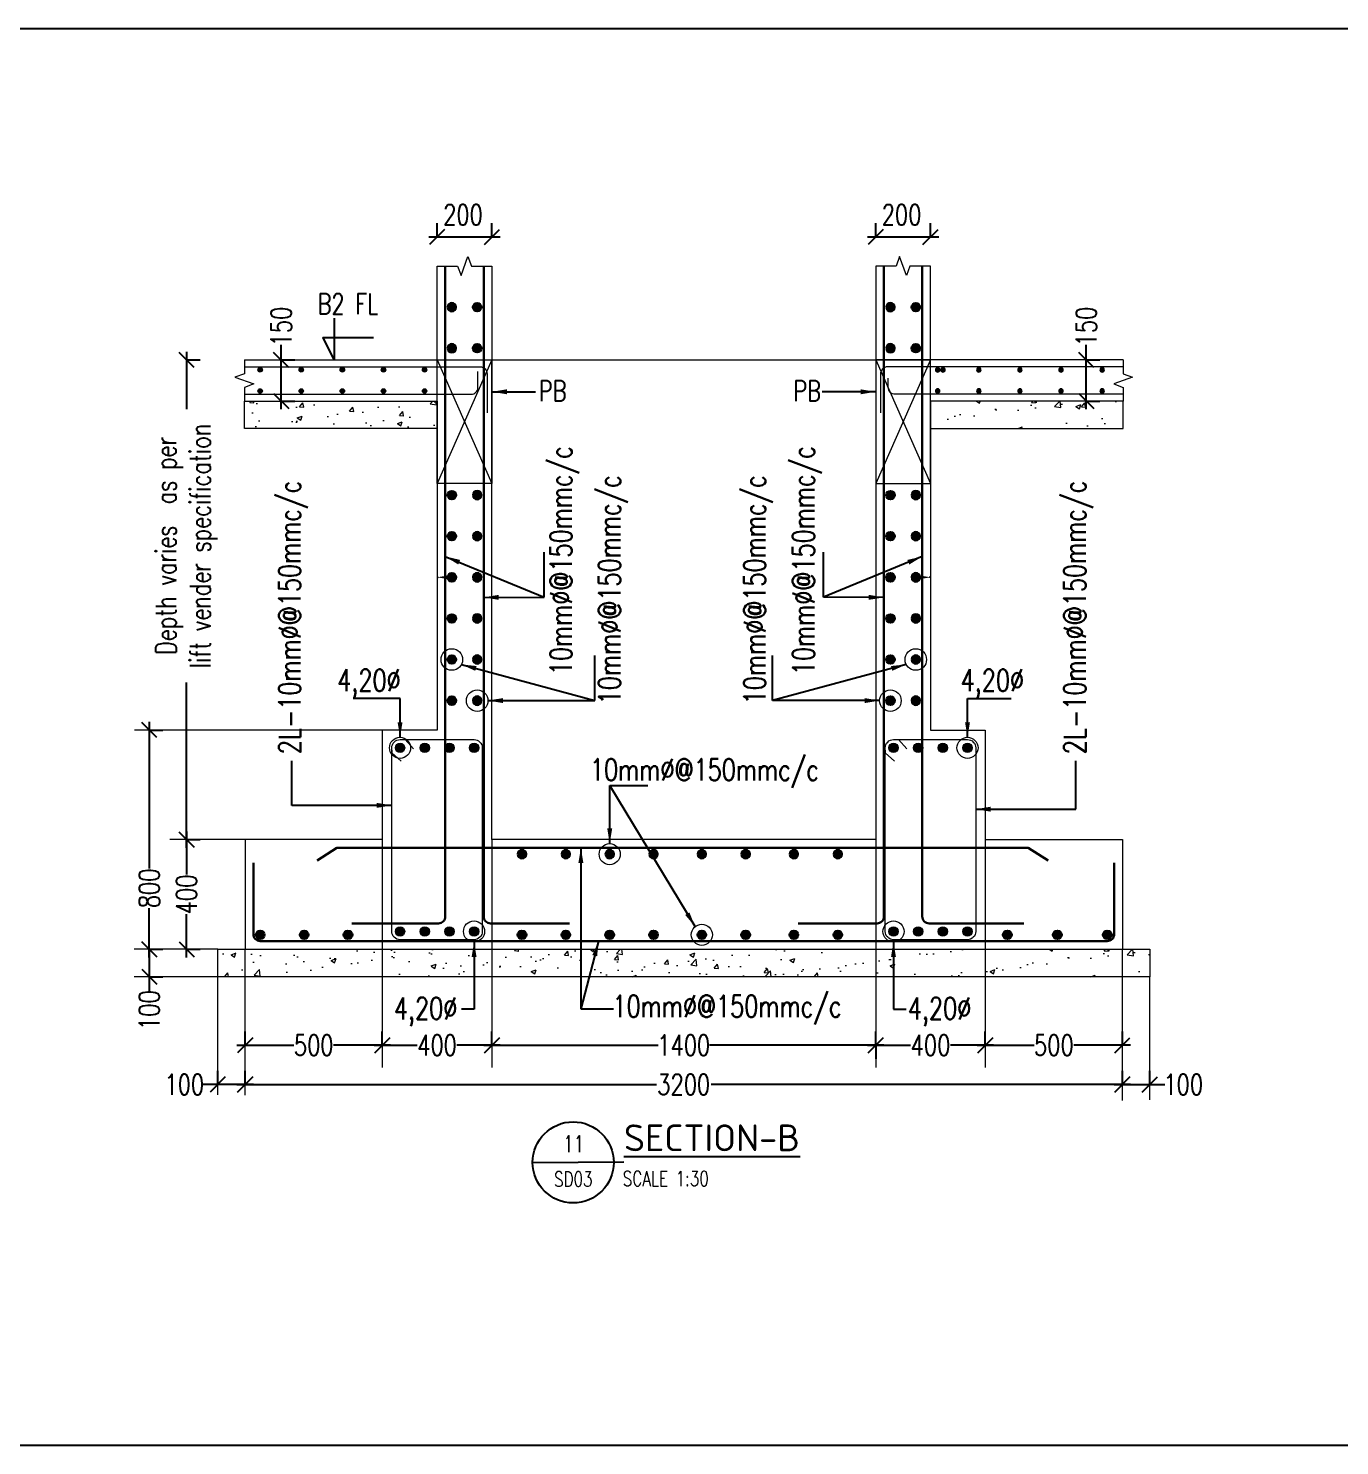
# Model space of a CAD drawing. Header units: millimetres. Extents: x -226110 to 125224, y -84 to 62581.
# Drawn here: x 85835 to 90619, y 22448 to 27619 of the extents above; entities that cross this region are included whole.
import ezdxf
from ezdxf.enums import TextEntityAlignment as Align

# ---------------------------------------------------------------- set-up
doc = ezdxf.new("R2010")
doc.units = ezdxf.units.MM
doc.linetypes.add('CENTER', pattern=[2, 1.25, -0.25, 0.25, -0.25])
doc.linetypes.add('HIDDEN', pattern=[0.375, 0.25, -0.125])
for name, color, linetype, lineweight in [('Geo-BOTM.VERT.DIR', 21, 'Continuous', 30), ('Geo-Dim  Sec & Plan', 250, 'Continuous', 25), ('Geo-Grid L', 250, 'CENTER', 13), ('Geo-Hiden Rein', 156, 'HIDDEN', 5), ('Geo-PCC-PATT', 8, 'Continuous', 9), ('Geo-Rein Bar', 21, 'Continuous', 30), ('Geo-Rein Bar Main', 21, 'Continuous', 30), ('Geo-Rein space B', 234, 'Continuous', 18), ('Geo-Sec Sml', 7, 'Continuous', 25), ('Geo-Section Line', 84, 'Continuous', 18), ('Geo-TEXT', 7, 'Continuous', 30)]:
    doc.layers.add(name, color=color, linetype=linetype, lineweight=lineweight)
doc.layers.add('Geo-Text 100', color=7, linetype='Continuous')
doc.layers.add('GEO-TITTLE HEAD', color=206, linetype='Continuous')
doc.styles.add('Geo T Arial', font='arial.ttf', dxfattribs={"width": 0.75})
doc.styles.add('Geo Txt Narr', font='simplex8.shx')
doc.styles.add('ISCOPEUR', font='isocpeur.ttf')
doc.styles.add('simplex', font='simplex.shx', dxfattribs={"width": 0.75})
doc.styles.get("Standard").update_dxf_attribs({"font": 'arial.ttf'})
doc.dimstyles.new('Geo1-30 Dim 100', dxfattribs={"dimtxt": 75, "dimasz": 55, "dimexe": 50, "dimexo": 0.2, "dimgap": 0.1, "dimtad": 0, "dimdec": 0, "dimdsep": 46, "dimtxsty": 'simplex', "dimblk": 'OBLIQUE', "dimcen": 5, "dimdle": 30, "dimclrd": 252, "dimclre": 252, "dimclrt": 34, "dimadec": 0, "dimazin": 0, "dimtfac": 1, "dimtdec": 0, "dimtmove": 0, "dimatfit": 3, "dimfxl": 100, "dimfxlon": 1, "dimlwd": -1, "dimlwe": -1, "dimarcsym": 0})

# ---------------------------------------------------------------- blocks, each defined once
blk = doc.blocks.new('*U40')
at = {"layer": 'Geo-BOTM.VERT.DIR', "lineweight": 25}
h = blk.add_hatch(color=256, dxfattribs=at)
h.dxf.hatch_style = 1
h.paths.add_polyline_path([(0.08, 0, 1), (-0.08, 0, 1)])
blk.add_circle((0, 0), 0.08, dxfattribs=at)
blk = doc.blocks.new('A$C25b5c20a')
at = {"layer": 'Geo-Hiden Rein', "linetype": 'Continuous'}
h = blk.add_hatch(color=256, dxfattribs=at)
h.dxf.hatch_style = 1
edge = h.paths.add_edge_path()
edge.add_arc((0, 0), 8.11, 0, 360)
blk.add_circle((0, 0), 8.11, dxfattribs=at)
blk = doc.blocks.new('_Oblique')
at = {"color": 0, "linetype": 'ByBlock', "lineweight": -2}
blk.add_line((-0.5, -0.5), (0.5, 0.5), dxfattribs=at)
blk = doc.blocks.new('*D584')
at = {"layer": 'Geo-Dim  Sec & Plan', "color": 252, "transparency": 16777216}
for p, q in [((86626.4, 23909), (86626.4, 23959)), ((87126.4, 23909), (87126.4, 23959))]:
    blk.add_line(p, q, dxfattribs=at)
at = {"layer": 'Geo-Dim  Sec & Plan', "color": 252, "linetype": 'Continuous', "transparency": 16777216}
for p, q in [((86596.4, 23909), (86804, 23909)), ((87156.4, 23909), (86948.9, 23909))]:
    blk.add_line(p, q, dxfattribs=at)
at = {"layer": 'Geo-Dim  Sec & Plan', "color": 252, "transparency": 16777216, "xscale": 55, "yscale": 55, "zscale": 55, "rotation": 180}
blk.add_blockref('_Oblique', (86626.4, 23909), dxfattribs=at)
at = {"layer": 'Geo-Dim  Sec & Plan', "color": 252, "transparency": 16777216, "xscale": 55, "yscale": 55, "zscale": 55}
blk.add_blockref('_Oblique', (87126.4, 23909), dxfattribs=at)
at = {"layer": 'Geo-Dim  Sec & Plan', "color": 34, "transparency": 16777216, "insert": (86876.4, 23909), "char_height": 75, "attachment_point": 5, "style": 'simplex'}
blk.add_mtext('500', dxfattribs=at)
blk = doc.blocks.new('*D585')
at = {"layer": 'Geo-Dim  Sec & Plan', "color": 252, "transparency": 16777216}
for p, q in [((87526.4, 23909), (87526.4, 23959)), ((88926.4, 23909), (88926.4, 23859))]:
    blk.add_line(p, q, dxfattribs=at)
at = {"layer": 'Geo-Dim  Sec & Plan', "color": 252, "linetype": 'Continuous', "transparency": 16777216}
for p, q in [((87496.4, 23909), (88132.6, 23909)), ((88956.4, 23909), (88320.3, 23909))]:
    blk.add_line(p, q, dxfattribs=at)
at = {"layer": 'Geo-Dim  Sec & Plan', "color": 252, "transparency": 16777216, "xscale": 55, "yscale": 55, "zscale": 55, "rotation": 180}
blk.add_blockref('_Oblique', (87526.4, 23909), dxfattribs=at)
at = {"layer": 'Geo-Dim  Sec & Plan', "color": 252, "transparency": 16777216, "xscale": 55, "yscale": 55, "zscale": 55}
blk.add_blockref('_Oblique', (88926.4, 23909), dxfattribs=at)
at = {"layer": 'Geo-Dim  Sec & Plan', "color": 34, "transparency": 16777216, "insert": (88226.4, 23909), "char_height": 75, "attachment_point": 5, "style": 'simplex'}
blk.add_mtext('1400', dxfattribs=at)
blk = doc.blocks.new('*D586')
at = {"layer": 'Geo-Dim  Sec & Plan', "color": 252, "transparency": 16777216}
for p, q in [((89326.4, 23909), (89326.4, 23959)), ((89826.4, 23909), (89826.4, 23959))]:
    blk.add_line(p, q, dxfattribs=at)
at = {"layer": 'Geo-Dim  Sec & Plan', "color": 252, "linetype": 'Continuous', "transparency": 16777216}
for p, q in [((89296.4, 23909), (89504, 23909)), ((89856.4, 23909), (89648.9, 23909))]:
    blk.add_line(p, q, dxfattribs=at)
at = {"layer": 'Geo-Dim  Sec & Plan', "color": 252, "transparency": 16777216, "xscale": 55, "yscale": 55, "zscale": 55, "rotation": 180}
blk.add_blockref('_Oblique', (89326.4, 23909), dxfattribs=at)
at = {"layer": 'Geo-Dim  Sec & Plan', "color": 252, "transparency": 16777216, "xscale": 55, "yscale": 55, "zscale": 55}
blk.add_blockref('_Oblique', (89826.4, 23909), dxfattribs=at)
at = {"layer": 'Geo-Dim  Sec & Plan', "color": 34, "transparency": 16777216, "insert": (89576.4, 23909), "char_height": 75, "attachment_point": 5, "style": 'simplex'}
blk.add_mtext('500', dxfattribs=at)
blk = doc.blocks.new('*D587')
at = {"layer": 'Geo-Dim  Sec & Plan', "color": 252, "transparency": 16777216}
for p, q in [((86526.4, 23765.7), (86526.4, 23815.7)), ((86626.4, 23765.7), (86626.4, 23815.7))]:
    blk.add_line(p, q, dxfattribs=at)
at = {"layer": 'Geo-Dim  Sec & Plan', "color": 252, "linetype": 'Continuous', "transparency": 16777216}
for p, q in [((86526.4, 23765.7), (86471.4, 23765.7)), ((86656.4, 23765.7), (86526.4, 23765.7))]:
    blk.add_line(p, q, dxfattribs=at)
at = {"layer": 'Geo-Dim  Sec & Plan', "color": 252, "transparency": 16777216, "xscale": 55, "yscale": 55, "zscale": 55, "rotation": 180}
blk.add_blockref('_Oblique', (86526.4, 23765.7), dxfattribs=at)
at = {"layer": 'Geo-Dim  Sec & Plan', "color": 252, "transparency": 16777216, "xscale": 55, "yscale": 55, "zscale": 55}
blk.add_blockref('_Oblique', (86626.4, 23765.7), dxfattribs=at)
at = {"layer": 'Geo-Dim  Sec & Plan', "color": 34, "transparency": 16777216, "insert": (86404.4, 23765.7), "char_height": 75, "attachment_point": 5, "style": 'simplex'}
blk.add_mtext('100', dxfattribs=at)
blk = doc.blocks.new('*D588')
at = {"layer": 'Geo-Dim  Sec & Plan', "color": 252, "transparency": 16777216}
for p, q in [((89826.4, 23765.9), (89826.4, 23815.9)), ((89926.4, 23765.9), (89926.4, 23815.9))]:
    blk.add_line(p, q, dxfattribs=at)
at = {"layer": 'Geo-Dim  Sec & Plan', "color": 252, "linetype": 'Continuous', "transparency": 16777216}
for p, q in [((89796.4, 23765.9), (89926.4, 23765.9)), ((89926.4, 23765.9), (89981.4, 23765.9))]:
    blk.add_line(p, q, dxfattribs=at)
at = {"layer": 'Geo-Dim  Sec & Plan', "color": 252, "transparency": 16777216, "xscale": 55, "yscale": 55, "zscale": 55, "rotation": 180}
blk.add_blockref('_Oblique', (89826.4, 23765.9), dxfattribs=at)
at = {"layer": 'Geo-Dim  Sec & Plan', "color": 252, "transparency": 16777216, "xscale": 55, "yscale": 55, "zscale": 55}
blk.add_blockref('_Oblique', (89926.4, 23765.9), dxfattribs=at)
at = {"layer": 'Geo-Dim  Sec & Plan', "color": 34, "transparency": 16777216, "insert": (90048.5, 23765.9), "char_height": 75, "attachment_point": 5, "style": 'simplex'}
blk.add_mtext('100', dxfattribs=at)
blk = doc.blocks.new('*D589')
at = {"layer": 'Geo-Dim  Sec & Plan', "color": 252, "transparency": 16777216}
for p, q in [((86626.4, 23765.7), (86626.4, 23815.7)), ((89826.4, 23765.7), (89826.4, 23815.7))]:
    blk.add_line(p, q, dxfattribs=at)
at = {"layer": 'Geo-Dim  Sec & Plan', "color": 252, "linetype": 'Continuous', "transparency": 16777216}
for p, q in [((86596.4, 23765.7), (88127.2, 23765.7)), ((89856.4, 23765.7), (88325.7, 23765.7))]:
    blk.add_line(p, q, dxfattribs=at)
at = {"layer": 'Geo-Dim  Sec & Plan', "color": 252, "transparency": 16777216, "xscale": 55, "yscale": 55, "zscale": 55, "rotation": 180}
blk.add_blockref('_Oblique', (86626.4, 23765.7), dxfattribs=at)
at = {"layer": 'Geo-Dim  Sec & Plan', "color": 252, "transparency": 16777216, "xscale": 55, "yscale": 55, "zscale": 55}
blk.add_blockref('_Oblique', (89826.4, 23765.7), dxfattribs=at)
at = {"layer": 'Geo-Dim  Sec & Plan', "color": 34, "transparency": 16777216, "insert": (88226.4, 23765.7), "char_height": 75, "attachment_point": 5, "style": 'simplex'}
blk.add_mtext('3200', dxfattribs=at)
blk = doc.blocks.new('*D590')
at = {"layer": 'Geo-Dim  Sec & Plan', "color": 252, "transparency": 16777216}
for p, q in [((86276.6, 24259.1), (86326.6, 24259.1)), ((86276.6, 24159.1), (86326.6, 24159.1))]:
    blk.add_line(p, q, dxfattribs=at)
at = {"layer": 'Geo-Dim  Sec & Plan', "color": 252, "linetype": 'Continuous', "transparency": 16777216}
for p, q in [((86276.6, 24259.1), (86276.6, 24129.1)), ((86276.6, 24159.1), (86276.6, 24104.1))]:
    blk.add_line(p, q, dxfattribs=at)
at = {"layer": 'Geo-Dim  Sec & Plan', "color": 252, "transparency": 16777216, "xscale": 55, "yscale": 55, "zscale": 55}
for p, rotation in [((86276.6, 24259.1), 90), ((86276.6, 24159.1), 270)]:
    blk.add_blockref('_Oblique', p, dxfattribs=dict(at, rotation=rotation))
at = {"layer": 'Geo-Dim  Sec & Plan', "color": 34, "transparency": 16777216, "insert": (86276.6, 24037), "char_height": 75, "attachment_point": 5, "rotation": 90, "style": 'simplex'}
blk.add_mtext('100', dxfattribs=at)
blk = doc.blocks.new('*D591')
at = {"layer": 'Geo-Dim  Sec & Plan', "color": 252, "linetype": 'Continuous', "transparency": 16777216}
for p, q in [((86412.5, 24689.1), (86412.5, 24531.5)), ((86412.5, 24229.1), (86412.5, 24386.7))]:
    blk.add_line(p, q, dxfattribs=at)
at = {"layer": 'Geo-Dim  Sec & Plan', "color": 252, "transparency": 16777216}
for p, q in [((86412.5, 24659.1), (86462.5, 24659.1)), ((86412.5, 24259.1), (86462.5, 24259.1))]:
    blk.add_line(p, q, dxfattribs=at)
at = {"layer": 'Geo-Dim  Sec & Plan', "color": 252, "transparency": 16777216, "xscale": 55, "yscale": 55, "zscale": 55}
for p, rotation in [((86412.5, 24659.1), 90), ((86412.5, 24259.1), 270)]:
    blk.add_blockref('_Oblique', p, dxfattribs=dict(at, rotation=rotation))
at = {"layer": 'Geo-Dim  Sec & Plan', "color": 34, "transparency": 16777216, "insert": (86412.5, 24459.1), "char_height": 75, "attachment_point": 5, "rotation": 90, "style": 'simplex'}
blk.add_mtext('400', dxfattribs=at)
blk = doc.blocks.new('*D592')
at = {"layer": 'Geo-Dim  Sec & Plan', "color": 252, "linetype": 'Continuous', "transparency": 16777216}
for p, q in [((86412.5, 26439.1), (86412.5, 26229.2)), ((86412.5, 24629.1), (86412.5, 25232.6))]:
    blk.add_line(p, q, dxfattribs=at)
at = {"layer": 'Geo-Dim  Sec & Plan', "color": 252, "transparency": 16777216}
for p, q in [((86412.5, 26409.1), (86462.5, 26409.1)), ((86412.5, 24659.1), (86462.5, 24659.1))]:
    blk.add_line(p, q, dxfattribs=at)
at = {"layer": 'Geo-Dim  Sec & Plan', "color": 252, "transparency": 16777216, "xscale": 55, "yscale": 55, "zscale": 55}
for p, rotation in [((86412.5, 26409.1), 90), ((86412.5, 24659.1), 270)]:
    blk.add_blockref('_Oblique', p, dxfattribs=dict(at, rotation=rotation))
at = {"layer": 'Geo-Dim  Sec & Plan', "color": 34, "transparency": 16777216, "insert": (86412.5, 25730.9), "char_height": 75, "attachment_point": 5, "rotation": 90, "style": 'simplex'}
blk.add_mtext('{\\C1;Depth varies  as per\\Plift vender specification}', dxfattribs=at)
blk = doc.blocks.new('*D593')
at = {"layer": 'Geo-Dim  Sec & Plan', "color": 252, "transparency": 16777216}
for p, q in [((87126.4, 23909), (87126.4, 23959)), ((87526.4, 23909), (87526.4, 23959))]:
    blk.add_line(p, q, dxfattribs=at)
at = {"layer": 'Geo-Dim  Sec & Plan', "color": 252, "linetype": 'Continuous', "transparency": 16777216}
for p, q in [((87096.4, 23909), (87254, 23909)), ((87556.4, 23909), (87398.9, 23909))]:
    blk.add_line(p, q, dxfattribs=at)
at = {"layer": 'Geo-Dim  Sec & Plan', "color": 252, "transparency": 16777216, "xscale": 55, "yscale": 55, "zscale": 55, "rotation": 180}
blk.add_blockref('_Oblique', (87126.4, 23909), dxfattribs=at)
at = {"layer": 'Geo-Dim  Sec & Plan', "color": 252, "transparency": 16777216, "xscale": 55, "yscale": 55, "zscale": 55}
blk.add_blockref('_Oblique', (87526.4, 23909), dxfattribs=at)
at = {"layer": 'Geo-Dim  Sec & Plan', "color": 34, "transparency": 16777216, "insert": (87326.4, 23909), "char_height": 75, "attachment_point": 5, "style": 'simplex'}
blk.add_mtext('400', dxfattribs=at)
blk = doc.blocks.new('*D594')
at = {"layer": 'Geo-Dim  Sec & Plan', "color": 252, "transparency": 16777216}
for p, q in [((88926.4, 23909), (88926.4, 23959)), ((89326.4, 23909), (89326.4, 23959))]:
    blk.add_line(p, q, dxfattribs=at)
at = {"layer": 'Geo-Dim  Sec & Plan', "color": 252, "linetype": 'Continuous', "transparency": 16777216}
for p, q in [((88896.4, 23909), (89054, 23909)), ((89356.4, 23909), (89198.9, 23909))]:
    blk.add_line(p, q, dxfattribs=at)
at = {"layer": 'Geo-Dim  Sec & Plan', "color": 252, "transparency": 16777216, "xscale": 55, "yscale": 55, "zscale": 55, "rotation": 180}
blk.add_blockref('_Oblique', (88926.4, 23909), dxfattribs=at)
at = {"layer": 'Geo-Dim  Sec & Plan', "color": 252, "transparency": 16777216, "xscale": 55, "yscale": 55, "zscale": 55}
blk.add_blockref('_Oblique', (89326.4, 23909), dxfattribs=at)
at = {"layer": 'Geo-Dim  Sec & Plan', "color": 34, "transparency": 16777216, "insert": (89126.4, 23909), "char_height": 75, "attachment_point": 5, "style": 'simplex'}
blk.add_mtext('400', dxfattribs=at)
blk = doc.blocks.new('*D595')
at = {"layer": 'Geo-Dim  Sec & Plan', "color": 252, "linetype": 'Continuous', "transparency": 16777216}
for p, q in [((86276.6, 25089.1), (86276.6, 24553.6)), ((86276.6, 24229.1), (86276.6, 24408.7))]:
    blk.add_line(p, q, dxfattribs=at)
at = {"layer": 'Geo-Dim  Sec & Plan', "color": 252, "transparency": 16777216}
for p, q in [((86276.6, 25059.1), (86326.6, 25059.1)), ((86276.6, 24259.1), (86326.6, 24259.1))]:
    blk.add_line(p, q, dxfattribs=at)
at = {"layer": 'Geo-Dim  Sec & Plan', "color": 252, "transparency": 16777216, "xscale": 55, "yscale": 55, "zscale": 55}
for p, rotation in [((86276.6, 25059.1), 90), ((86276.6, 24259.1), 270)]:
    blk.add_blockref('_Oblique', p, dxfattribs=dict(at, rotation=rotation))
at = {"layer": 'Geo-Dim  Sec & Plan', "color": 34, "transparency": 16777216, "insert": (86276.6, 24481.2), "char_height": 75, "attachment_point": 5, "rotation": 90, "style": 'simplex'}
blk.add_mtext('800', dxfattribs=at)
blk = doc.blocks.new('GEO TITLE HEAD NAME')
at = {"layer": 'GEO-TITTLE HEAD'}
blk.add_line((-11.2, -0.15), (-0.11, -0.09), dxfattribs=at)
blk.add_circle((-6.27, -0.15), 4.93, dxfattribs=at)
at = {"layer": 'Geo-Sec Sml', "lineweight": 18, "ltscale": 0.1, "style": 'Geo T Arial'}
blk.add_attdef('WALL_SECTION', text='', height=3, dxfattribs=at).set_placement((-6.38, 3.46), align=Align.MIDDLE)
at = {"layer": 'Geo-Sec Sml', "color": 84, "style": 'Geo Txt Narr'}
blk.add_attdef('DRAWING-REF', text='', height=2.5, dxfattribs=at).set_placement((-6.38, -2.37), align=Align.MIDDLE)
at = {"layer": 'Geo-TEXT', "style": 'Geo T Arial'}
blk.add_attdef('%%ULAYOUT', (-0.1, 1.21), '', height=4, dxfattribs=at)
at = {"layer": 'Geo-TEXT'}
blk.add_attdef('SCALE', (-0.24, -3.03), '', height=2, dxfattribs=at)
blk = doc.blocks.new('*D599')
at = {"layer": 'Geo-Dim  Sec & Plan', "color": 252, "linetype": 'Continuous', "transparency": 16777216}
for p, q in [((89694.7, 26409.1), (89694.7, 26464.1)), ((89694.7, 26229.1), (89694.7, 26409.1))]:
    blk.add_line(p, q, dxfattribs=at)
at = {"layer": 'Geo-Dim  Sec & Plan', "color": 252, "transparency": 16777216}
for p, q in [((89694.7, 26409.1), (89744.7, 26409.1)), ((89694.7, 26259.1), (89744.7, 26259.1))]:
    blk.add_line(p, q, dxfattribs=at)
at = {"layer": 'Geo-Dim  Sec & Plan', "color": 252, "transparency": 16777216, "xscale": 55, "yscale": 55, "zscale": 55}
for p, rotation in [((89694.7, 26409.1), 90), ((89694.7, 26259.1), 270)]:
    blk.add_blockref('_Oblique', p, dxfattribs=dict(at, rotation=rotation))
at = {"layer": 'Geo-Dim  Sec & Plan', "color": 34, "transparency": 16777216, "insert": (89694.7, 26531.2), "char_height": 75, "attachment_point": 5, "rotation": 90, "style": 'simplex'}
blk.add_mtext('150', dxfattribs=at)
blk = doc.blocks.new('*D598')
at = {"layer": 'Geo-Dim  Sec & Plan', "color": 252, "transparency": 16777216}
for p, q in [((87326.4, 26858.1), (87326.4, 26908.1)), ((87526.4, 26858.1), (87526.4, 26908.1))]:
    blk.add_line(p, q, dxfattribs=at)
at = {"layer": 'Geo-Dim  Sec & Plan', "color": 252, "linetype": 'Continuous', "transparency": 16777216}
blk.add_line((87296.4, 26858.1), (87556.4, 26858.1), dxfattribs=at)
at = {"layer": 'Geo-Dim  Sec & Plan', "color": 252, "transparency": 16777216, "xscale": 55, "yscale": 55, "zscale": 55, "rotation": 180}
blk.add_blockref('_Oblique', (87326.4, 26858.1), dxfattribs=at)
at = {"layer": 'Geo-Dim  Sec & Plan', "color": 252, "transparency": 16777216, "xscale": 55, "yscale": 55, "zscale": 55}
blk.add_blockref('_Oblique', (87526.4, 26858.1), dxfattribs=at)
at = {"layer": 'Geo-Dim  Sec & Plan', "color": 34, "transparency": 16777216, "insert": (87420.9, 26939.2), "char_height": 75, "attachment_point": 5, "style": 'simplex'}
blk.add_mtext('200', dxfattribs=at)
blk = doc.blocks.new('*D596')
at = {"layer": 'Geo-Dim  Sec & Plan', "color": 252, "transparency": 16777216}
for p, q in [((88926.4, 26858.1), (88926.4, 26908.1)), ((89126.4, 26858.1), (89126.4, 26908.1))]:
    blk.add_line(p, q, dxfattribs=at)
at = {"layer": 'Geo-Dim  Sec & Plan', "color": 252, "linetype": 'Continuous', "transparency": 16777216}
blk.add_line((88896.4, 26858.1), (89156.4, 26858.1), dxfattribs=at)
at = {"layer": 'Geo-Dim  Sec & Plan', "color": 252, "transparency": 16777216, "xscale": 55, "yscale": 55, "zscale": 55, "rotation": 180}
blk.add_blockref('_Oblique', (88926.4, 26858.1), dxfattribs=at)
at = {"layer": 'Geo-Dim  Sec & Plan', "color": 252, "transparency": 16777216, "xscale": 55, "yscale": 55, "zscale": 55}
blk.add_blockref('_Oblique', (89126.4, 26858.1), dxfattribs=at)
at = {"layer": 'Geo-Dim  Sec & Plan', "color": 34, "transparency": 16777216, "insert": (89020.9, 26939.2), "char_height": 75, "attachment_point": 5, "style": 'simplex'}
blk.add_mtext('200', dxfattribs=at)
blk = doc.blocks.new('*D597')
at = {"layer": 'Geo-Dim  Sec & Plan', "color": 252, "linetype": 'Continuous', "transparency": 16777216}
for p, q in [((86757.8, 26409.1), (86757.8, 26464.1)), ((86757.8, 26229.1), (86757.8, 26409.1))]:
    blk.add_line(p, q, dxfattribs=at)
at = {"layer": 'Geo-Dim  Sec & Plan', "color": 252, "transparency": 16777216}
for p, q in [((86757.8, 26409.1), (86807.8, 26409.1)), ((86757.8, 26259.1), (86807.8, 26259.1))]:
    blk.add_line(p, q, dxfattribs=at)
at = {"layer": 'Geo-Dim  Sec & Plan', "color": 252, "transparency": 16777216, "xscale": 55, "yscale": 55, "zscale": 55}
for p, rotation in [((86757.8, 26409.1), 90), ((86757.8, 26259.1), 270)]:
    blk.add_blockref('_Oblique', p, dxfattribs=dict(at, rotation=rotation))
at = {"layer": 'Geo-Dim  Sec & Plan', "color": 34, "transparency": 16777216, "insert": (86757.8, 26531.2), "char_height": 75, "attachment_point": 5, "rotation": 90, "style": 'simplex'}
blk.add_mtext('150', dxfattribs=at)
blk = doc.blocks.new('A$C65e3057c')
at = {"layer": 'Geo-Rein space B'}
h = blk.add_hatch(color=256, dxfattribs=at)
h.dxf.hatch_style = 1
edge = h.paths.add_edge_path()
edge.add_arc((0, 0), 16.9, 0, 360)
blk.add_circle((0, 0), 16.9, dxfattribs=at)
blk = doc.blocks.new('*U600')
at = {"rotation": 180.0000000000023}
blk.add_blockref('A$C65e3057c', (0, 0), dxfattribs=at)
blk = doc.blocks.new('*U601')
at = {"color": 0, "linetype": 'ByBlock', "lineweight": -2, "transparency": 16777216, "rotation": 180}
for p in [(64630.1, 24364.3), (64720.1, 24364.3), (64810.1, 24364.3), (64900.1, 24364.3), (64630.1, 23694.3), (64720.1, 23694.3), (64810.1, 23694.3), (64900.1, 23694.3)]:
    blk.add_blockref('*U600', p, dxfattribs=at)
blk = doc.blocks.new('*U602')
at = {"rotation": 180.0000000000023}
blk.add_blockref('A$C65e3057c', (0, 0), dxfattribs=at)
blk = doc.blocks.new('*U603')
at = {"color": 0, "linetype": 'ByBlock', "lineweight": -2, "transparency": 16777216, "rotation": 180}
for p in [(64630.1, 24364.3), (64720.1, 24364.3), (64810.1, 24364.3), (64900.1, 24364.3), (64630.1, 23694.3), (64720.1, 23694.3), (64810.1, 23694.3), (64900.1, 23694.3)]:
    blk.add_blockref('*U602', p, dxfattribs=at)

msp = doc.modelspace()

# ---------------------------------------------------------------- hatches: boundary and pattern name
at = {"layer": 'Geo-PCC-PATT'}
h = msp.add_hatch(dxfattribs=at)
h.set_pattern_fill('AR-CONC', color=256)
h.set_pattern_definition([(50, (29411.73, 15847.42), (182.18467, -15.9391), [19.05, -209.55]), (355, (29411.73, 15847.42), (-35.2434, 191.05685), [15.24, -167.6406]), (100.45144, (29426.91, 15846.1), (146.94125, 175.11775), [16.19, -178.09024]), (46.1842, (29411.73, 15898.22), (271.079, -42.0423), [28.575, -314.325]), (96.63556, (29434.32, 15894.72), (237.4041, 247.4261), [24.285, -267.1356]), (351.18415, (29411.73, 15898.22), (237.4041, 247.4261), [22.86, -251.4597]), (21, (29437.13, 15885.52), (151.6144, -102.2652), [19.05, -209.55]), (326, (29437.13, 15885.52), (61.802, 184.18797), [15.24, -167.64]), (71.45144, (29449.77, 15877), (213.4164, 81.92277), [16.19, -178.08994]), (37.5, (29411.73, 15847.424), (3.0886, 84.55504), [0, -165.608, 0, -170.18, 0, -168.275]), (7.5, (29411.73, 15847.42), (66.81966, 100.18057), [0, -97.028, 0, -161.798, 0, -64.135]), (327.5, (29355.09, 15847.424), (135.590595, -5.728744), [0, -63.5, 0, -198.12, 0, -262.89]), (317.5, (29329.69, 15847.42), (148.12918, 25.4265), [0, -82.55, 0, -131.572, 0, -186.69])])
h.paths.add_polyline_path([(86623.4, 26259.1), (87326.4, 26259.1), (87326.4, 26159.1), (86623.4, 26159.1)])
h = msp.add_hatch(dxfattribs=at)
h.set_pattern_fill('AR-CONC', color=256)
h.set_pattern_definition([(50, (27961.73, 15847.42), (182.18467, -15.9391), [19.05, -209.55]), (355, (27961.73, 15847.42), (-35.2434, 191.05685), [15.24, -167.6406]), (100.45144, (27976.91, 15846.1), (146.94125, 175.11775), [16.19, -178.09024]), (46.1842, (27961.73, 15898.22), (271.07904, -42.0423), [28.575, -314.325]), (96.63556, (27984.32, 15894.72), (237.4041, 247.4261), [24.285, -267.1356]), (351.18415, (27961.73, 15898.22), (237.4041, 247.4261), [22.86, -251.4597]), (21, (27987.13, 15885.52), (151.6144, -102.2652), [19.05, -209.55]), (326, (27987.13, 15885.52), (61.80203, 184.18797), [15.24, -167.64]), (71.45144, (27999.77, 15877), (213.4164, 81.92277), [16.19, -178.08994]), (37.5, (27961.73, 15847.424), (3.0886, 84.55504), [0, -165.608, 0, -170.18, 0, -168.275]), (7.5, (27961.73, 15847.42), (66.81966, 100.18057), [0, -97.028, 0, -161.798, 0, -64.135]), (327.5, (27905.09, 15847.424), (135.590595, -5.728744), [0, -63.5, 0, -198.12, 0, -262.89]), (317.5, (27879.69, 15847.42), (148.12918, 25.4265), [0, -82.55, 0, -131.572, 0, -186.69])])
h.paths.add_polyline_path([(89829.5, 26259.1), (89126.4, 26259.1), (89126.4, 26159.1), (89829.5, 26159.1)])
h = msp.add_hatch(dxfattribs=at)
h.set_pattern_fill('AR-CONC', color=256)
h.set_pattern_definition([(50, (28226.9, 13847.42), (182.18467, -15.9391), [19.05, -209.55]), (355, (28226.9, 13847.42), (-35.2434, 191.05685), [15.24, -167.6406]), (100.45144, (28242.08, 13846.1), (146.94125, 175.11775), [16.19, -178.09024]), (46.1842, (28226.9, 13898.22), (271.07904, -42.0423), [28.575, -314.325]), (96.63556, (28249.5, 13894.72), (237.4041, 247.4261), [24.285, -267.1356]), (351.18415, (28226.9, 13898.22), (237.4041, 247.4261), [22.86, -251.4597]), (21, (28252.3, 13885.52), (151.6144, -102.2652), [19.05, -209.55]), (326, (28252.3, 13885.52), (61.80203, 184.18797), [15.24, -167.64]), (71.45144, (28264.93, 13877), (213.4164, 81.92277), [16.19, -178.08994]), (37.5, (28226.9, 13847.424), (3.0886, 84.55504), [0, -165.608, 0, -170.18, 0, -168.275]), (7.5, (28226.9, 13847.42), (66.81966, 100.18057), [0, -97.028, 0, -161.798, 0, -64.135]), (327.5, (28170.26, 13847.424), (135.590595, -5.728744), [0, -63.5, 0, -198.12, 0, -262.89]), (317.5, (28144.86, 13847.42), (148.12918, 25.4265), [0, -82.55, 0, -131.572, 0, -186.69])])
h.paths.add_polyline_path([(86526.4, 24259.1), (89926.4, 24259.1), (89926.4, 24159.1), (86526.4, 24159.1)])

# ---------------------------------------------------------------- linework, layer by layer
msp.add_lwpolyline([(80516.1, 27619.1), (103741.2, 27619.1), (103741.2, 22448.1), (80516.1, 22448.1)], close=True)
at = {"color": 1}
msp.add_lwpolyline([(86951.1, 26562), (86951.1, 26409.1), (86910.6, 26491), (87095, 26491)], dxfattribs=at)
at = {"layer": 'Geo-Grid L'}
for p, q in [((87126.4, 24659.1), (87126.4, 23828)), ((87526.4, 24659.1), (87526.4, 23828)), ((88926.4, 24659.1), (88926.4, 23828)), ((89326.4, 24659.1), (89326.4, 23828))]:
    msp.add_line(p, q, dxfattribs=at)
for points in [[(87126.4, 25059.1), (86223.1, 25059.1)], [(86626.4, 24659.1), (86351.9, 24659.1)], [(86526.4, 24259.1), (86221.2, 24259.1)], [(86626.4, 23727), (86626.4, 24259.1)], [(89826.4, 23707.5), (89826.4, 24259.1)], [(86526.4, 24159.1), (86221.2, 24159.1)], [(86526.4, 23727.6), (86526.4, 24159.1)], [(89926.4, 23710.1), (89926.4, 24159.1)]]:
    msp.add_lwpolyline(points, dxfattribs=at)
at = {"layer": 'Geo-Hiden Rein', "linetype": 'Continuous'}
for points in [[(86623.4, 26384.1), (87483.8, 26384.1, -0.414214), (87508.8, 26359.1), (87508.8, 26216.4)], [(89829.5, 26384.1), (88969.1, 26384.1, 0.414214), (88944.1, 26359.1), (88944.1, 26216.4)], [(86623.4, 26284.1), (87450.7, 26284.1, 0.414214), (87475.7, 26309.1), (87475.7, 26367.6)], [(89829.5, 26284.1), (88997.3, 26284.1, -0.414214), (88972.3, 26309.1), (88972.3, 26342.8)]]:
    msp.add_lwpolyline(points, format="xyb", dxfattribs=at)
at = {"layer": 'Geo-Rein Bar', "lineweight": 30}
for points in [[(87015.7, 24353.3), (87331.4, 24353.3, 0.414214), (87356.4, 24378.3), (87356.4, 26751.8)], [(87809.6, 24353.3), (87521.4, 24353.3, -0.414214), (87496.4, 24378.3), (87496.4, 26751.8)], [(88643.3, 24353.3), (88931.4, 24353.3, 0.414214), (88956.4, 24378.3), (88956.4, 26751.8)], [(89467.2, 24353.3), (89121.4, 24353.3, -0.414214), (89096.4, 24378.3), (89096.4, 26751.8)], [(86656.4, 24574.2), (86656.4, 24313.9, 0.414214), (86681.4, 24288.9), (89771.4, 24288.9, 0.414214), (89796.4, 24313.9), (89796.4, 24574.2)]]:
    msp.add_lwpolyline(points, format="xyb", dxfattribs=at)
msp.add_lwpolyline([(89555.1, 24583.4), (89483.3, 24629.1), (86961.2, 24629.1), (86889.4, 24583.4)], dxfattribs=at)
at = {"layer": 'Geo-Rein space B'}
for points in [[(87191.4, 25024.1), (87461.4, 25024.1, -0.414214), (87491.4, 24994.1), (87491.4, 24324.1, -0.414214), (87461.4, 24294.1), (87191.4, 24294.1, -0.414214), (87161.4, 24324.1), (87161.4, 24994.1, -0.414214)], [(88991.4, 25024.1), (89261.4, 25024.1, -0.414214), (89291.4, 24994.1), (89291.4, 24324.1, -0.414214), (89261.4, 24294.1), (88991.4, 24294.1, -0.414214), (88961.4, 24324.1), (88961.4, 24994.1, -0.414214)]]:
    msp.add_lwpolyline(points, format="xyb", close=True, dxfattribs=at)
for points in [[(87161.4, 24986), (87161.4, 24975.8), (87195.5, 24945)], [(87199.5, 25024.1), (87209.8, 25024.1), (87240.5, 24990)], [(88961.4, 24986), (88961.4, 24975.8), (88995.5, 24945)], [(88999.5, 25024.1), (89009.7, 25024.1), (89040.5, 24990)]]:
    msp.add_lwpolyline(points, dxfattribs=at)
at = {"layer": 'Geo-Section Line'}
for p, q in [((86623.4, 26409.1), (87326.4, 26409.1)), ((89829.5, 26409.1), (88926.4, 26409.1))]:
    msp.add_line(p, q, dxfattribs=at)
for points in [[(87326.4, 26409.1), (87326.4, 26751.8), (87401.4, 26751.8), (87413.9, 26717.4), (87438.9, 26786.1), (87451.4, 26751.8), (87526.4, 26751.8), (87526.4, 26409.1)], [(86623.4, 26409.1), (86623.4, 26359.1), (86589.1, 26346.6), (86657.8, 26321.6), (86623.4, 26309.1), (86623.4, 26259.1)], [(87526.4, 26409.1), (87326.4, 25959.1)], [(87326.4, 26409.1), (87526.4, 25959.1)], [(87526.4, 24659.1), (87526.4, 25059.1), (87526.4, 26409.1)], [(88926.4, 26409.1), (88926.4, 24659.1)], [(88926.4, 26409.1), (89126.4, 25959.1)], [(89126.4, 26409.1), (88926.4, 25959.1)], [(89829.5, 26409.1), (89829.5, 26359.1), (89863.8, 26346.6), (89795.1, 26321.6), (89829.5, 26309.1), (89829.5, 26259.1)], [(87326.4, 26259.1), (87326.4, 25059.1), (87126.4, 25059.1), (87126.4, 24659.1), (86626.4, 24659.1), (86626.4, 24259.1)], [(89126.4, 26259.1), (89126.4, 25059.1), (89326.4, 25059.1), (89326.4, 24659.1), (89826.4, 24659.1), (89826.4, 24259.1)], [(88926.4, 24659.1), (87526.4, 24659.1)]]:
    msp.add_lwpolyline(points, dxfattribs=at)
for points in [[(89126.4, 26409.1), (89126.4, 26751.8), (89051.4, 26751.8), (89038.9, 26717.4), (89013.9, 26786.1), (89001.4, 26751.8), (88926.4, 26751.8), (88926.4, 26409.1)], [(87326.4, 26409.1), (87526.4, 26409.1), (87526.4, 25959.1), (87326.4, 25959.1)], [(89126.4, 26409.1), (88926.4, 26409.1), (88926.4, 25959.1), (89126.4, 25959.1)], [(86623.4, 26259.1), (87326.4, 26259.1), (87326.4, 26159.1), (86623.4, 26159.1)], [(89829.5, 26259.1), (89126.4, 26259.1), (89126.4, 26159.1), (89829.5, 26159.1)], [(86526.4, 24259.1), (89926.4, 24259.1), (89926.4, 24159.1), (86526.4, 24159.1)]]:
    msp.add_lwpolyline(points, close=True, dxfattribs=at)
at = {"layer": 'Geo-Section Line', "color": 78}
msp.add_lwpolyline([(87526.4, 26409.1), (88926.4, 26409.1)], dxfattribs=at)
at = {"layer": 'Geo-Section Line'}
for centre, radius in [((87380.2, 25316.2), 39.3), ((89072.7, 25316.2), 39.3), ((87472.7, 25166.2), 39.3), ((88980.2, 25166.2), 39.3), ((87191.4, 24994.1), 38.6), ((89261.4, 24994.1), 38.6), ((87956.2, 24606.2), 38.6), ((87461.4, 24324.1), 38.6), ((88991.4, 24324.1), 38.6), ((88292.2, 24312), 38.6)]:
    msp.add_circle(centre, radius, dxfattribs=at)

# ---------------------------------------------------------------- block references
for name, p in [('A$C25b5c20a', (86680.9, 26373)), ('A$C25b5c20a', (86830.9, 26373)), ('A$C25b5c20a', (86980.9, 26373)), ('A$C25b5c20a', (87130.9, 26373)), ('A$C25b5c20a', (87280.9, 26373)), ('A$C25b5c20a', (86680.9, 26296.1)), ('A$C25b5c20a', (86830.9, 26296.1)), ('A$C25b5c20a', (86980.9, 26296.1)), ('A$C25b5c20a', (87130.9, 26296.1)), ('A$C25b5c20a', (87280.9, 26296.1)), ('*U603', (22561.3, 629.8)), ('*U601', (24361.3, 629.8))]:
    msp.add_blockref(name, p)
at = {"xscale": -1}
for p in [(89152.6, 26373), (89172, 26373), (89302.6, 26373), (89452.6, 26373), (89602.6, 26373), (89752.6, 26373), (89152.6, 26296.1), (89302.6, 26296.1), (89452.6, 26296.1), (89602.6, 26296.1), (89752.6, 26296.1)]:
    msp.add_blockref('A$C25b5c20a', p, dxfattribs=at)
at = {"layer": 'Geo-Rein Bar Main', "yscale": 200, "zscale": 200}
for p, xscale, rotation in [((87380.2, 26602), -200, 270), ((87472.7, 26602), 200, 90.00000000000001), ((88980.2, 26602), -200, 270), ((89072.7, 26602), 200, 90.00000000000001), ((87380.2, 26452), -200, 270), ((87472.7, 26452), 200, 90.00000000000001), ((88980.2, 26452), -200, 270), ((89072.7, 26452), 200, 90.00000000000001), ((87380.2, 25916.2), 200, 270), ((87472.7, 25916.2), -200, 90), ((88980.2, 25916.2), 200, 270), ((89072.7, 25916.2), -200, 90), ((87380.2, 25766.2), 200, 270), ((87472.7, 25766.2), -200, 90), ((88980.2, 25766.2), 200, 270), ((89072.7, 25766.2), -200, 90), ((87380.2, 25616.2), 200, 270), ((87472.7, 25616.2), -200, 90), ((88980.2, 25616.2), 200, 270), ((89072.7, 25616.2), -200, 90), ((87380.2, 25466.2), 200, 270), ((87472.7, 25466.2), -200, 90), ((88980.2, 25466.2), 200, 270), ((89072.7, 25466.2), -200, 90), ((87380.2, 25316.2), 200, 270), ((87472.7, 25316.2), -200, 90), ((88980.2, 25316.2), 200, 270), ((89072.7, 25316.2), -200, 90), ((87380.2, 25166.2), 200, 270), ((87472.7, 25166.2), -200, 90), ((88980.2, 25166.2), 200, 270), ((89072.7, 25166.2), -200, 90), ((87636.2, 24606.2), -200, 90), ((87796.2, 24606.2), -200, 90), ((87956.2, 24606.2), -200, 90), ((88116.2, 24606.2), -200, 90), ((88292.2, 24606.2), -200, 90), ((88452.2, 24606.2), -200, 90), ((88628.2, 24606.2), -200, 90), ((88788.2, 24606.2), -200, 90), ((86681.4, 24312), 200, 90), ((86841.4, 24312), 200, 90), ((87001.4, 24312), 200, 90), ((87636.2, 24312), 200, 90), ((87796.2, 24312), 200, 90), ((87956.2, 24312), 200, 90), ((88116.2, 24312), 200, 90), ((88292.2, 24312), 200, 90), ((88452.2, 24312), 200, 90), ((88628.2, 24312), 200, 90), ((88788.2, 24312), 200, 90), ((89406.8, 24312), 200, 90.00000000000001), ((89589.1, 24312), 200, 90.00000000000001), ((89771.4, 24312), 200, 90.00000000000001)]:
    msp.add_blockref('*U40', p, dxfattribs=dict(at, xscale=xscale, rotation=rotation))
at = {"layer": 'GEO-TITTLE HEAD'}
ref = msp.add_blockref('GEO TITLE HEAD NAME', (88010.9, 23486.2), dxfattribs=dict(at, xscale=30, yscale=30, zscale=30))
ref.add_attrib('%%ULAYOUT', '%%uSECTION-B', (88008.1, 23522.5), dxfattribs={"color": 7, "ltscale": 0.5, "height": 97.5, "style": 'ISCOPEUR'})
ref.add_attrib('SCALE', 'SCALE 1:30', (88003.8, 23395.4), dxfattribs={"color": 7, "ltscale": 0.5, "height": 54, "style": 'simplex', "width": 0.75})
ref.add_attrib('DRAWING-REF', 'SD03', dxfattribs={"color": 1, "ltscale": 0.5, "height": 54, "style": 'simplex', "width": 0.75}).set_placement((87823.3, 23420.8), align=Align.MIDDLE)
ref.add_attrib('WALL_SECTION', '11', (87786.4, 23519.5), dxfattribs={"color": 1, "lineweight": 18, "ltscale": 0.1, "height": 60, "style": 'simplex', "width": 0.75})

# ---------------------------------------------------------------- texts
at = {"layer": 'Geo-Text 100', "style": 'simplex', "width": 0.75}
for s, height, p in [('B2 FL', 75, (86890.3, 26576.3)), ('PB', 75, (87697.2, 26259)), ('PB', 75, (88625.4, 26259)), ('4,20%%C', 80, (86962.4, 25200.6)), ('4,20%%C', 80, (89236.4, 25200.6)), ('10mm%%C@150mmc/c', 80, (87884.2, 24874.4)), ('10mm%%C@150mmc/c', 80, (87966.2, 24011.6)), ('4,20%%C', 80, (87169, 24003.4)), ('4,20%%C', 80, (89043.8, 24003.4))]:
    msp.add_text(s, height=height, dxfattribs=at).set_placement(p)
for s, p in [('10mm%%C@150mmc/c', (87818.4, 25259.1)), ('10mm%%C@150mmc/c', (88703, 25259.1)), ('2L-10mm%%C@150mmc/c', (86828.7, 24970.8)), ('10mm%%C@150mmc/c', (87995.7, 25153)), ('10mm%%C@150mmc/c', (88525, 25153)), ('2L-10mm%%C@150mmc/c', (89692.8, 24970.8))]:
    msp.add_text(s, height=80, rotation=90, dxfattribs=at).set_placement(p)

# ---------------------------------------------------------------- dimensions: what is measured, and where the dimension line sits
at = {"layer": 'Geo-Dim  Sec & Plan'}
for base, p1, p2, picture, middle in [((87526.4, 26858.1), (87326.4, 26858.1), (87526.4, 26858.1), '*D598', (87420.9, 26939.2)), ((89126.4, 26858.1), (88926.4, 26858.1), (89126.4, 26858.1), '*D596', (89020.9, 26939.2))]:
    dim = msp.add_linear_dim(base=base, p1=p1, p2=p2, dimstyle='Geo1-30 Dim 100', override={"dimtmove": 2}, dxfattribs=at)
    dim.commit()
    dim.dimension.update_dxf_attribs({"geometry": picture, "text_midpoint": middle, "dimtype": 160})
for base, p1, p2, angle, picture, middle in [((86757.8, 26409.1), (86757.8, 26259.1), (86757.8, 26409.1), 90, '*D597', (86757.8, 26531.2)), ((89694.7, 26409.1), (89694.7, 26259.1), (89694.7, 26409.1), 90, '*D599', (89694.7, 26531.2)), ((86276.6, 24259.1), (86276.6, 25059.1), (86276.6, 24259.1), 270, '*D595', (86276.6, 24481.2)), ((86276.6, 24259.1), (86276.6, 24159.1), (86276.6, 24259.1), 90, '*D590', (86276.6, 24037))]:
    dim = msp.add_linear_dim(base=base, p1=p1, p2=p2, angle=angle, dimstyle='Geo1-30 Dim 100', dxfattribs=at)
    dim.commit()
    dim.dimension.update_dxf_attribs({"geometry": picture, "text_midpoint": middle, "dimtype": 160})
dim = msp.add_linear_dim(base=(86412.5, 24659.1), p1=(86412.5, 26409.1), p2=(86412.5, 24659.1), angle=270, text='{\\C1;Depth varies  as per\\Plift vender specification}', dimstyle='Geo1-30 Dim 100', dxfattribs=at)
dim.commit()
dim.dimension.update_dxf_attribs({"geometry": '*D592', "text_midpoint": (86412.5, 25730.9), "dimtype": 160})
for base, p1, p2, angle, picture, middle in [((86412.5, 24659.1), (86412.5, 24259.1), (86412.5, 24659.1), 90, '*D591', (86412.5, 24459.1)), ((87126.4, 23909), (87526.4, 23909), (87126.4, 23909), 180, '*D593', (87326.4, 23909)), ((87526.4, 23909), (88926.4, 23909), (87526.4, 23909), 180, '*D585', (88226.4, 23909)), ((88926.4, 23909), (89326.4, 23909), (88926.4, 23909), 180, '*D594', (89126.4, 23909)), ((86526.4, 23765.7), (86626.4, 23765.7), (86526.4, 23765.7), 180, '*D587', (86404.4, 23765.7))]:
    dim = msp.add_linear_dim(base=base, p1=p1, p2=p2, angle=angle, dimstyle='Geo1-30 Dim 100', dxfattribs=at)
    dim.commit()
    dim.dimension.update_dxf_attribs({"geometry": picture, "text_midpoint": middle})
for base, p1, p2, picture, middle in [((87126.4, 23909), (86626.4, 23909), (87126.4, 23909), '*D584', (86876.4, 23909)), ((89826.4, 23909), (89326.4, 23909), (89826.4, 23909), '*D586', (89576.4, 23909)), ((89826.4, 23765.7), (86626.4, 23765.7), (89826.4, 23765.7), '*D589', (88226.4, 23765.7)), ((89926.4, 23765.9), (89826.4, 23765.9), (89926.4, 23765.9), '*D588', (90048.5, 23765.9))]:
    dim = msp.add_linear_dim(base=base, p1=p1, p2=p2, dimstyle='Geo1-30 Dim 100', dxfattribs=at)
    dim.commit()
    dim.dimension.update_dxf_attribs({"geometry": picture, "text_midpoint": middle})

# ---------------------------------------------------------------- leaders
for points in [[(87526.4, 26293.1), (87685.6, 26293.1)], [(88926.4, 26293.1), (88730.7, 26293.1)], [(87496.4, 25543.1), (87716.9, 25543.2), (87716.9, 25707.5)], [(88956.4, 25543.1), (88736, 25543.2), (88736, 25707.5)], [(87356.4, 25692.3), (87716.9, 25543.2)], [(89096.4, 25692.3), (88736, 25543.2)], [(87326.4, 25616.3), (87330.7, 25616.3)], [(89126.4, 25616.3), (89122.2, 25616.3)], [(89126.4, 25616.3), (89122.2, 25616.3)], [(87415, 25298.1), (87902.4, 25166.6)], [(87511.9, 25166.5), (87902.4, 25166.6), (87902.4, 25330.9)], [(88941, 25166.5), (88550.5, 25166.6), (88550.5, 25330.9)], [(89037.8, 25298.1), (88550.5, 25166.6)], [(87191.4, 25032.7), (87191.4, 25173.9), (87020.5, 25173.9)], [(89261.4, 25032.7), (89261.4, 25173.9), (89420.7, 25173.9)], [(87161.4, 24784.2), (86796.2, 24784.2), (86796.2, 24946.3)], [(89291.4, 24770.2), (89656.7, 24770.2), (89656.7, 24946.3)], [(87956.2, 24644.8), (87956.2, 24857.2), (88095.1, 24857.2)], [(88267.8, 24341.9), (87956.2, 24857.2)], [(87851.1, 24629.1), (87851.1, 24041.3), (87969.8, 24041.3)], [(87461.4, 24285.5), (87461.4, 24040.3), (87415, 24040.3)], [(87915.4, 24288.9), (87851.1, 24041.3)], [(88991.4, 24285.5), (88991.4, 24040.3), (89037.8, 24040.3)]]:
    msp.add_leader(points, dimstyle='Geo1-30 Dim 100', override={"dimgap": 0.1, "dimtad": 0})

doc.saveas('drawing.dxf')
